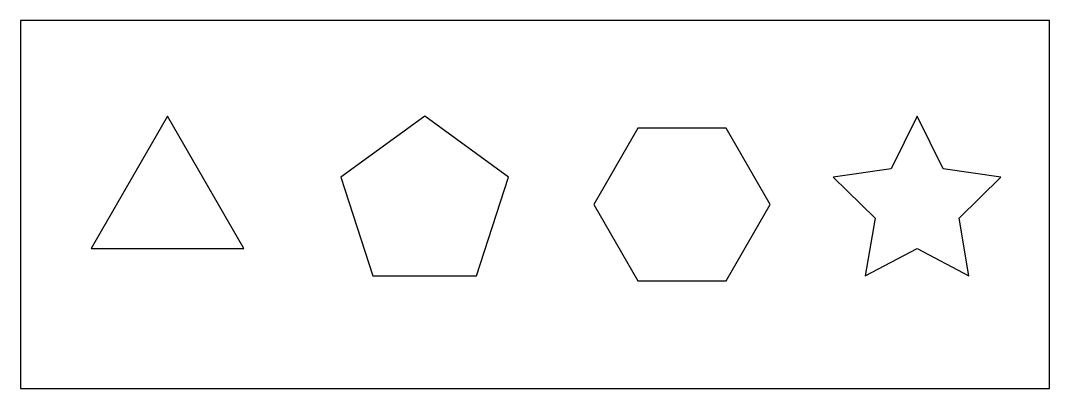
# Model space of a CAD drawing. Header units: millimetres. Extents: x 0 to 140, y 0 to 50.
import ezdxf

# ---------------------------------------------------------------- set-up
doc = ezdxf.new("R2010")
doc.units = ezdxf.units.MM
doc.layers.get('0').update_dxf_attribs({"linetype": 'CONTINUOUS'})

msp = doc.modelspace()

# ---------------------------------------------------------------- linework, layer by layer
for p, q in [((140, 50), (0, 50)), ((0, 50), (0, 0)), ((140, 0), (140, 50)), ((20, 37), (9.61, 19)), ((30.39, 19), (20, 37)), ((55, 37), (43.59, 28.71)), ((66.41, 28.71), (55, 37)), ((122, 37), (118.47, 29.85)), ((125.53, 29.85), (122, 37)), ((84, 35.39), (78, 25)), ((96, 35.39), (84, 35.39)), ((102, 25), (96, 35.39)), ((118.47, 29.85), (110.59, 28.71)), ((133.41, 28.71), (125.53, 29.85)), ((43.59, 28.71), (47.95, 15.29)), ((62.05, 15.29), (66.41, 28.71)), ((110.59, 28.71), (116.29, 23.15)), ((127.71, 23.15), (133.41, 28.71)), ((78, 25), (84, 14.61)), ((96, 14.61), (102, 25)), ((116.29, 23.15), (114.95, 15.29)), ((129.05, 15.29), (127.71, 23.15)), ((9.61, 19), (30.39, 19)), ((114.95, 15.29), (122, 19)), ((122, 19), (129.05, 15.29)), ((47.95, 15.29), (62.05, 15.29)), ((84, 14.61), (96, 14.61)), ((0, 0), (140, 0))]:
    msp.add_line(p, q)

doc.saveas('drawing.dxf')
